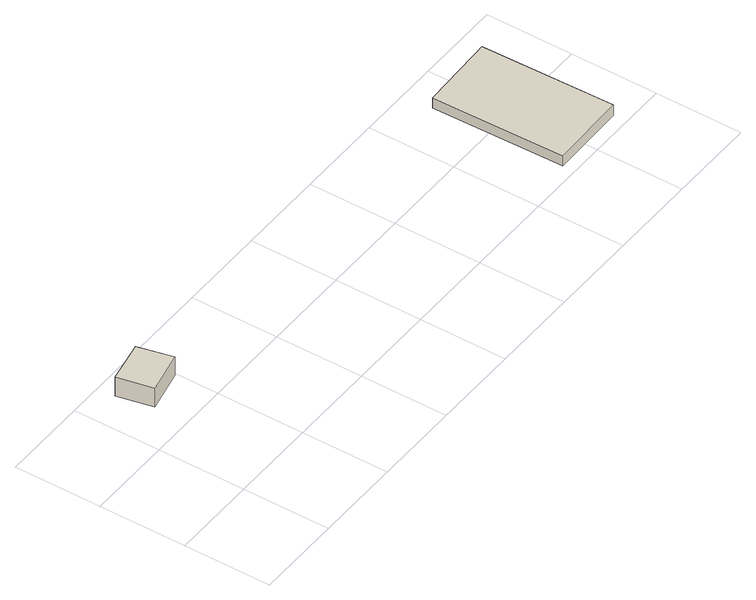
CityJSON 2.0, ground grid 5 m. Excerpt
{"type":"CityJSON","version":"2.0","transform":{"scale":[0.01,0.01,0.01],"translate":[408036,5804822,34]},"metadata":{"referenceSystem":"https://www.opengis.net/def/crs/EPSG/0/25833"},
"CityObjects":{
"building1":{"type":"Building","attributes":{"Gemeindeschluessel":"11000009","BezugspunktDach":"2200","function":"31001_2000","measuredHeight":1.22,"storeysAboveGround":1},"address":[{"country":"Germany","locality":"Berlin","thoroughfareNumber":"900 (29)","thoroughfareName":"Am Langen See"}],"geometry":[{"type":"Solid","lod":"1","boundaries":[[[[0,1,2,3]],[[4,5,6,7]],[[4,7,3,2]],[[5,4,2,1]],[[6,5,1,0]],[[7,6,0,3]]]]}]},
"building2":{"type":"Building","attributes":{"Gemeindeschluessel":"11000009","BezugspunktDach":"2200","function":"31001_1010","measuredHeight":0.67,"storeysAboveGround":1},"address":[{"country":"Germany","locality":"Berlin","thoroughfareNumber":"900 (22)","thoroughfareName":"Am Langen See"}],"geometry":[{"type":"Solid","lod":"1","boundaries":[[[[8,9,10,11,12]],[[13,14,15,16,17]],[[13,17,12,11]],[[14,13,11,10]],[[15,14,10,9]],[[16,15,9,8]],[[17,16,8,12]]]]}]}
},
"vertices":[
[110,601,273],[354,651,273],[306,852,273],[66,807,273],[306,852,151],[354,651,151],[110,601,151],[66,807,151],
[2810,70,70],[3253,80,70],[3236,846,70],[3151,843,70],[2794,830,70],[3151,843,3],[3236,846,3],[3253,80,3],[2810,70,3],[2794,830,3]
]}
